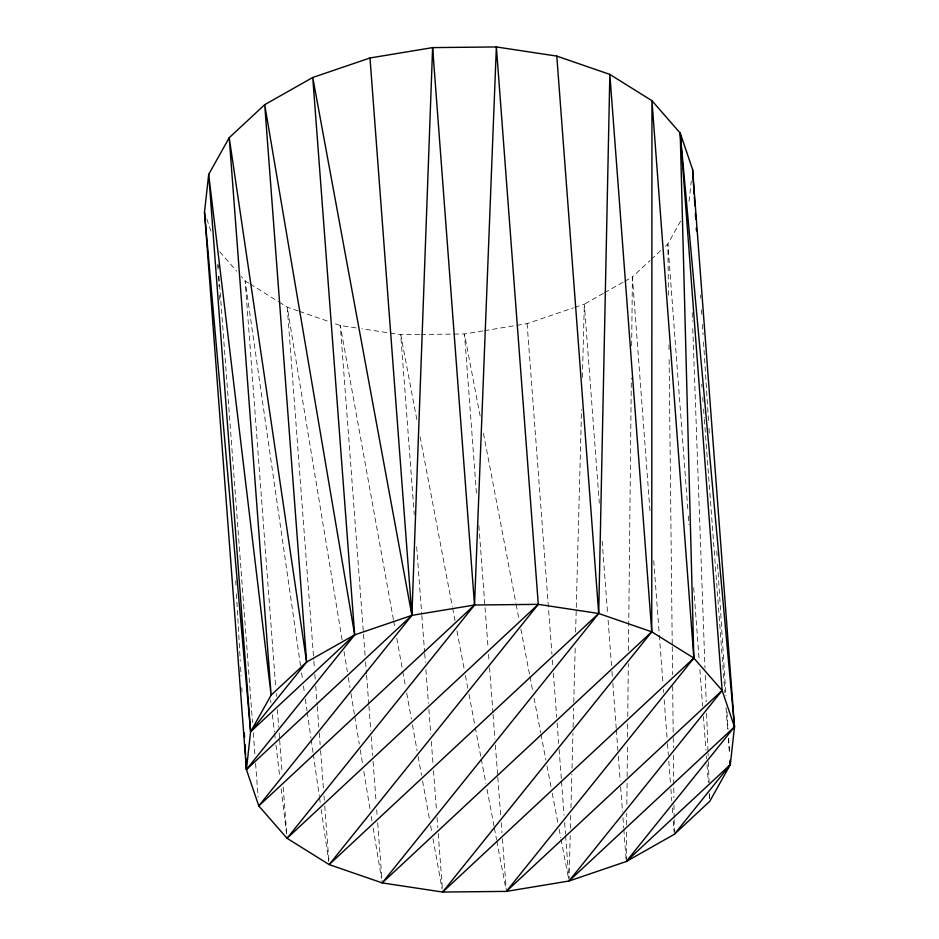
<?xml version="1.0" encoding="UTF-8"?>
<svg xmlns="http://www.w3.org/2000/svg" width="939" height="939" viewBox="0 0 939 939"><rect width="100%" height="100%" fill="white"/><g stroke="black" fill="none" stroke-linecap="round" stroke-linejoin="round"><path stroke-width="0.7" stroke-dasharray="4.7 3.52" d="M626.243 861.521L626.571 830.757M626.63 824.9L626.747 813.174M626.841 804.383L627.076 782.41M627.135 776.553L627.475 744.31M627.557 736.986L627.71 722.337M627.768 716.48L628.32 663.732M628.461 650.539L631.325 378.03M631.665 345.787L632.393 276.935L650.128 260.408M569.011 881.017L570.219 835.628M570.407 828.304L570.759 815.122M570.959 807.81L571.851 774.135M572.004 768.278L572.943 733.136M573.095 727.279L573.6 708.241M573.752 702.384L575.267 645.281M575.619 632.1L581.534 409.545M582.391 377.337L584.328 304.13L603.308 293.391M689.038 201.416L691.292 181.051M680.611 221.135L667.875 243.894L664.742 246.804M651.173 259.434L660.563 250.69M604.563 292.675L623.531 281.935M624.799 281.219L632.393 276.935L650.211 513.938M484.395 330.692L527.096 323.615L573.436 307.839M574.797 307.382L584.328 304.13L599.293 503.093M482.975 330.927L464.476 333.991L452.88 334.108M419.557 334.46L400.718 334.648L361.879 328.779M421.001 334.437L451.436 334.131M356.116 327.911L340.294 325.516L333.486 323.157M298.132 310.938L287.252 307.182L279.822 302.546M299.482 311.408L328.051 321.279M248.858 283.214L245.149 280.902L241.382 276.582M250.103 283.989L278.578 301.771M219.703 251.758L236.663 271.183M206.791 218.916L211.381 232.367M480.158 416.047L464.476 333.991L476.578 494.923M483.456 433.325L515.91 603.19M516.192 604.622L518.938 619.024M520.863 629.095L529.666 675.164M529.948 676.596L532.976 692.43M534.068 698.193L540.676 732.749M540.946 734.181L545.899 760.097M547.003 765.848L551.123 787.445M552.226 793.209L558.001 823.433M559.104 829.196L560.759 837.834M561.029 839.266L568.459 878.141M416.834 419.533L400.718 334.648L414.252 514.595M420.109 436.788L452.328 606.547M452.598 607.991L455.051 620.937M456.964 631.008L464.336 669.847M465.427 675.599L467.88 688.545M468.984 694.297L474.981 725.953M475.263 727.385L480.991 757.597M481.261 759.041L485.909 783.49M487.001 789.253L494.102 826.649M494.372 828.092L496.555 839.595M496.825 841.039L505.839 888.517M393.418 619.587L340.294 325.516L363.393 632.733M393.676 621.031L394.979 628.238M396.798 638.332L402.526 670.047M402.784 671.491L405.66 687.348M406.693 693.111L411.388 719.063M412.421 724.826L417.116 750.777M418.148 756.541L421.541 775.285M422.585 781.048L429.616 819.97M430.649 825.733L431.952 832.94M432.996 838.715L442.116 889.163M342.125 639.893L287.252 307.182L313.755 659.765M344.026 651.466L347.371 671.714M348.322 677.5L349.989 687.63M350.951 693.416L354.531 715.107M354.766 716.551L359.297 744.04M360.259 749.827L362.642 764.287M363.827 771.529L370.271 810.58M371.234 816.367L372.184 822.153M373.135 827.94L381.492 878.575M300.527 665.669L245.149 280.902L275.726 687.606M301.572 672.923L302.616 680.188M303.45 685.998L304.494 693.252M305.328 699.062L307.006 710.67M307.217 712.126L310.973 738.265M311.185 739.709L313.063 752.785M313.274 754.228L319.33 796.342M319.542 797.798L320.375 803.596M321.22 809.406L328.744 861.673M270.596 699.954L270.937 702.865M272.322 714.52L274.411 731.997M274.575 733.453L275.268 739.275M275.96 745.096L279.611 775.684M281.16 788.783L286.536 833.926M701.703 384.251L701.926 387.185M702.701 397.42L703.029 401.81M703.581 409.122L704.238 417.902M704.344 419.369L724.92 692.947M726.011 707.572L727.666 729.521M728.324 738.3L729.533 754.393M687.782 508.692L667.875 243.894L668.427 295.175M688.334 516.004L688.991 524.784M693.721 587.697L699.226 660.845M699.884 669.624L702.63 706.198M703.405 716.434L705.928 750.085M706.374 755.942L706.598 758.865M707.032 764.722L708.346 782.269M709.227 793.971L709.567 798.361M653.732 560.747L659.225 633.895M659.342 635.363L662.969 683.639M663.415 689.496L663.627 692.419M664.178 699.731L667.042 737.772M667.476 743.618L668.357 755.332M668.803 761.177L670.446 783.126M670.892 788.971L671.772 800.685M672.324 807.998L672.864 815.31M673.31 821.167L674.085 831.402M602.157 541.134L607.65 614.282M608.096 620.139L611.5 665.481M611.946 671.338L612.381 677.195M612.827 683.04L616.23 728.394M616.348 729.861L617.885 750.343M618.32 756.188L620.198 781.06M620.632 786.917L622.51 811.789M622.944 817.634L623.719 827.881M623.825 829.337L626.02 858.598M527.096 323.615L551.956 654.248M552.402 660.105L552.836 665.951M553.388 673.275L556.686 717.161M557.132 723.007L558.67 743.488M559.104 749.345L561.416 780.074M561.534 781.53L564.057 815.181M564.609 822.494L565.489 834.196M565.595 835.663L568.788 878.094M478.878 525.64L488.127 648.532M488.562 654.389L489.113 661.702M489.548 667.559L492.963 712.901M493.069 714.368L494.947 739.239M495.381 745.096L497.693 775.814M497.799 777.281L500.769 816.777M501.215 822.634L501.978 832.87M502.424 838.727L506.274 889.926M416.67 546.78L421.728 614.083M421.846 615.55L424.592 652.124M424.698 653.579L425.367 662.359M425.907 669.671L428.442 703.323M428.877 709.18L430.755 734.052M431.306 741.364L433.067 764.769M433.501 770.626L436.576 811.589M437.022 817.435L437.797 827.682M438.231 833.527L442.633 892.05M363.499 634.201L365.154 656.15M365.588 661.995L366.468 673.697M366.586 675.164L368.781 704.426M368.898 705.893L370.764 730.753M371.198 736.61L372.63 755.625M373.076 761.482L376.152 802.446M376.703 809.758L377.255 817.071M377.689 822.928L382.091 881.451M313.872 661.232L314.412 668.545M314.858 674.39L315.293 680.247M315.739 686.092L317.171 705.119M317.276 706.574L318.814 727.056M319.26 732.913L320.14 744.615M320.575 750.472L323.544 789.969M323.99 795.826L324.319 800.216M324.753 806.061L329.155 864.584M276.172 693.463L276.383 696.386M277.381 709.555L278.695 727.115M279.141 732.96L279.576 738.817M279.681 740.284L282.111 772.468M283.202 787.093L286.947 836.837M218.083 264.61L218.306 267.545M218.963 276.324L252.521 722.525M253.284 732.772L254.939 754.721M255.596 763.489L258.131 797.141M700.553 295.186L700.74 298.109M701.48 309.811L701.949 317.124M702.407 324.436L703.065 334.671M703.522 341.984L708.522 420.954M708.992 428.266L709.356 434.123M716.774 551.111L717.15 556.968M717.607 564.28L725.953 695.893M726.974 711.985L728.077 729.533M728.641 738.312L729.662 754.393M217.789 264.622L218.118 270.479M218.458 276.336L219.033 286.583M219.526 295.362L219.785 299.752M235.712 580.772L235.959 585.161M236.452 593.941L240.278 661.267M240.607 667.124L241.1 675.904M241.769 687.618L242.016 692.008M692.184 312.581L692.501 321.361M692.771 328.673L704.989 668.145M705.248 675.458L706.198 701.797M706.621 713.499L707.994 751.54M708.041 753.008L708.147 755.93M708.358 761.787L709.203 785.192M709.52 793.971L709.673 798.361M668.967 344.989L669.038 350.846M669.131 359.637L672.242 645.328M672.254 646.795L672.559 674.636M672.688 686.35L673.228 736.164M673.251 737.631L673.357 747.89M673.439 755.214L673.897 797.704M673.979 805.028L674.12 818.209M674.143 819.677L674.296 834.325"/><path stroke-width="1.41" d="M245.748 757.879L246.417 769.581L411.904 615.385L432.621 47.607L496.367 46.95L556.792 56.094L609.845 74.416L651.948 100.696L680.212 133.08L692.583 169.419L734.498 726.821L730.307 764.628L709.778 801.296L674.296 834.325L626.243 861.521L569.011 881.017L506.379 891.393L442.633 892.05L382.208 882.906L329.155 864.584L287.052 838.304L258.788 805.92L246.417 769.581L204.502 212.179L208.693 174.372L229.222 137.704L264.704 104.675L312.757 77.479L369.989 57.983L432.621 47.607L474.524 605.009L287.052 838.304L538.282 604.352L496.367 46.95L474.524 605.009L258.788 805.92L411.904 615.385L474.524 605.009L538.282 604.352L598.706 613.484L651.748 631.818L693.851 658.098L722.126 690.482L734.498 726.821L626.243 861.521L730.307 764.628L730.026 760.25M411.904 615.385L312.757 77.479L354.672 634.87L306.607 662.065L250.607 731.763L246.417 769.581L354.672 634.87L411.904 615.385L369.989 57.983M538.282 604.352L329.155 864.584L598.706 613.484L609.845 74.416L651.748 631.818L442.633 892.05L693.851 658.098L680.212 133.08L734.498 726.821L569.011 881.017L722.126 690.482L680.212 133.08M674.296 834.325L730.307 764.628L730.084 761.705M306.607 662.065L229.222 137.704L271.125 695.106L208.693 174.372L250.607 731.763L354.672 634.87L264.704 104.675L306.607 662.065L271.125 695.106L250.607 731.763L204.502 212.179M722.126 690.482L506.379 891.393L693.851 658.098L651.948 100.696L651.748 631.818L382.208 882.906L598.706 613.484L556.792 56.094M692.583 169.419L694.156 194.279M694.344 197.202L694.907 205.981M695.365 213.294L695.74 219.139M696.292 227.919L696.48 230.841M244.34 732.995L244.586 737.385M245.009 744.697L245.584 754.944"/></g></svg>
